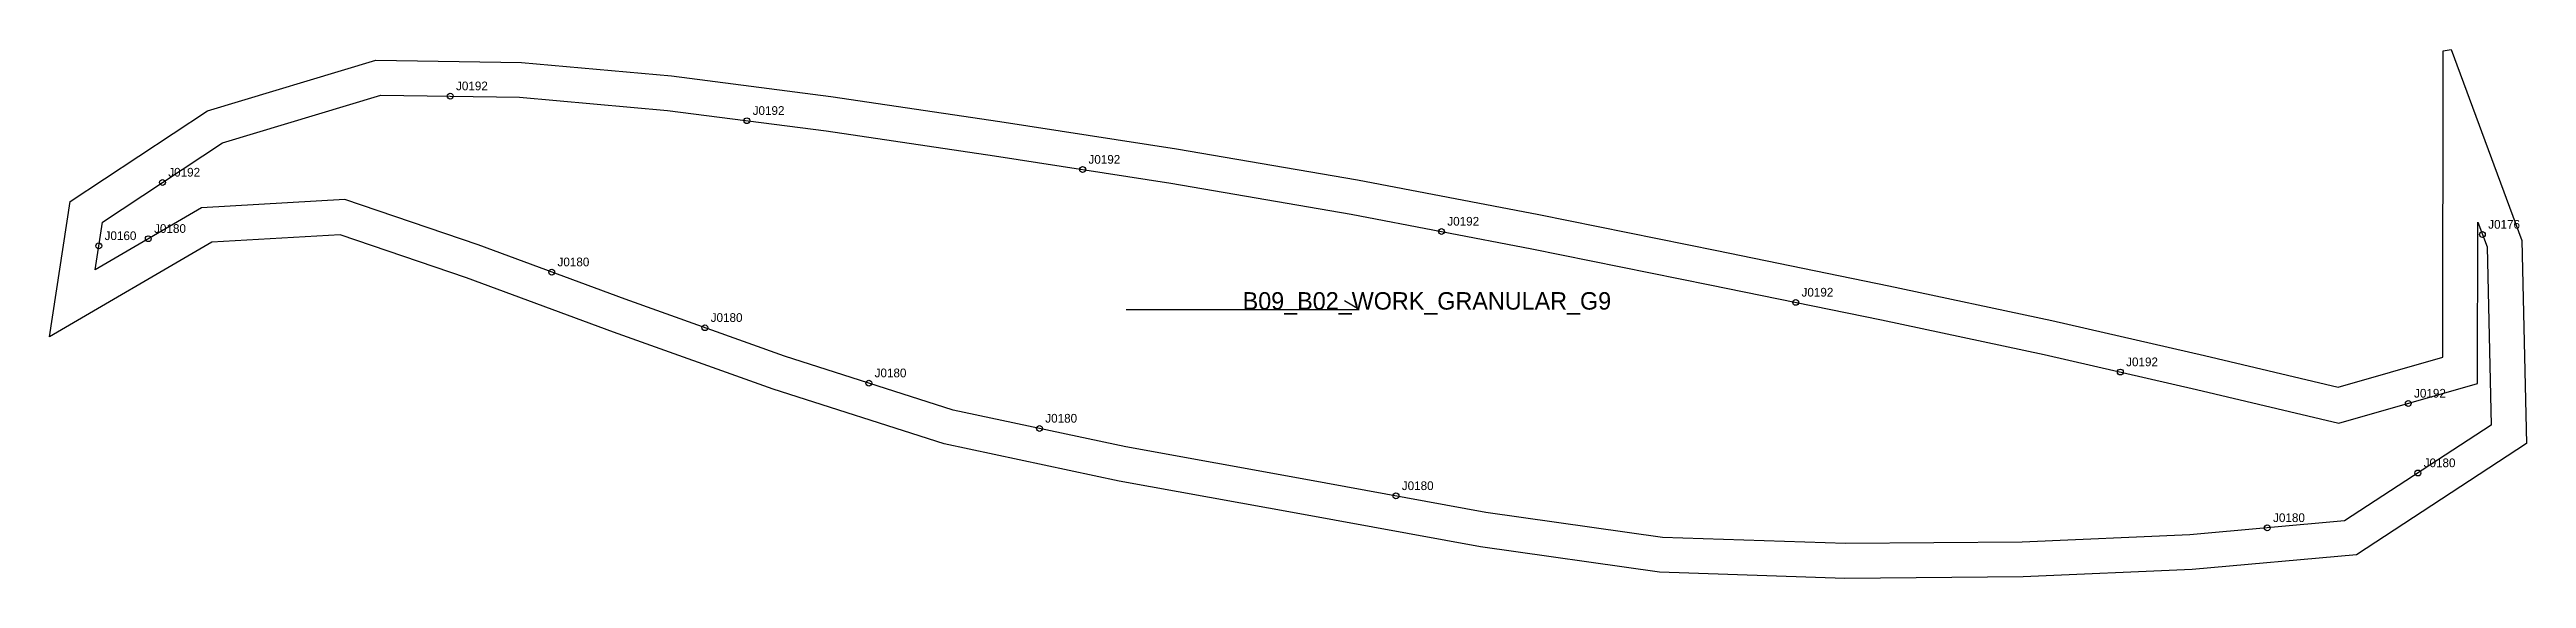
# Model space of a CAD drawing. Header units: millimetres. Extents: x -18 to 833, y -123 to 59.
import ezdxf

# ---------------------------------------------------------------- set-up
doc = ezdxf.new("R2010")
doc.units = ezdxf.units.MM
for name, color, linetype in [('CUT', 1, 'Continuous'), ('GRAIN', 3, 'Continuous'), ('LABEL', 7, 'Continuous'), ('NOTCH', 2, 'Continuous'), ('SEW', 5, 'Continuous')]:
    doc.layers.add(name, color=color, linetype=linetype)

msp = doc.modelspace()

# ---------------------------------------------------------------- linework, layer by layer
at = {"layer": 'CUT'}
msp.add_lwpolyline([(-11.06, 7.08), (36.13, 38.21), (94.01, 55.7), (144.01, 54.91), (195.56, 50.29), (250.34, 43.2), (308.42, 34.63), (369.11, 25.18), (431.31, 14.53), (493.64, 2.58), (554.84, -9.83), (613.96, -21.92), (669.97, -33.86), (722.43, -45.89), (768.37, -56.76), (804.35, -46.51), (804.45, 58.82), (807.3, 59.32), (831.51, -6.31), (833.12, -76.19), (774.68, -114.46), (718.26, -119.51), (660.15, -122.03), (598.9, -122.56), (535.2, -120.39), (473.6, -111.68), (411.5, -100.31), (349.43, -89.08), (289.29, -76.25), (230.57, -57.49), (175.6, -37.84), (125.13, -19.19), (81.69, -4.38), (37.61, -6.88), (-18.17, -39.44), (-11.06, 7.08)], close=True, dxfattribs=at)
at = {"layer": 'GRAIN'}
for p, q in [((351.89, -30.11), (431.89, -30.11)), ((431.89, -30.11), (426.89, -27.11))]:
    msp.add_line(p, q, dxfattribs=at)
at = {"layer": 'NOTCH'}
for centre in [(119.54, 43.3), (221.48, 34.84), (336.9, 18.05), (20.64, 13.62), (-1.25, -8.2), (15.77, -5.73), (460.24, -3.24), (817.98, -4.29), (154.42, -17.22), (581.97, -27.63), (207.06, -36.34), (693.54, -51.58), (263.4, -55.38), (792.5, -62.37), (322.06, -70.97), (444.59, -94.16), (795.8, -86.29), (744.04, -105.16)]:
    msp.add_circle(centre, 1, dxfattribs=at)
at = {"layer": 'SEW'}
msp.add_lwpolyline([(0, 0), (41.28, 27.23), (95.69, 43.67), (143.38, 42.92), (194.25, 38.36), (248.7, 31.31), (306.62, 22.76), (367.18, 13.33), (429.17, 2.73), (491.31, -9.2), (552.44, -21.58), (611.5, -33.67), (667.38, -45.58), (719.71, -57.58), (768.65, -69.16), (816.35, -55.57), (816.4, 0), (819.56, -8.58), (820.97, -69.8), (770.62, -102.77), (717.46, -107.54), (659.83, -110.03), (599.05, -110.56), (536.24, -108.42), (475.52, -99.83), (413.65, -88.5), (351.75, -77.31), (292.38, -64.64), (234.42, -46.12), (179.7, -26.56), (129.14, -7.88), (83.35, 7.73), (34.05, 4.94), (-2.51, -16.4)], close=True, dxfattribs=at)

# ---------------------------------------------------------------- texts
at = {"layer": 'LABEL'}
for s, height, p in [('J0192', 3, (121.54, 45.3)), ('J0192', 3, (223.48, 36.84)), ('J0192', 3, (22.64, 15.62)), ('J0192', 3, (338.9, 20.05)), ('J0192', 3, (462.24, -1.24)), ('J0176', 3, (819.98, -2.29)), ('J0160', 3, (0.75, -6.2)), ('J0180', 3, (17.77, -3.73)), ('J0180', 3, (156.42, -15.22)), ('B09_B02_WORK_GRANULAR_G9', 6, (391.89, -30.11)), ('J0192', 3, (583.97, -25.63)), ('J0180', 3, (209.06, -34.34)), ('J0180', 3, (265.4, -53.38)), ('J0192', 3, (695.54, -49.58)), ('J0192', 3, (794.5, -60.37)), ('J0180', 3, (324.06, -68.97)), ('J0180', 3, (797.8, -84.29)), ('J0180', 3, (446.59, -92.16)), ('J0180', 3, (746.04, -103.16))]:
    msp.add_text(s, height=height, dxfattribs=at).set_placement(p)

doc.saveas('drawing.dxf')
